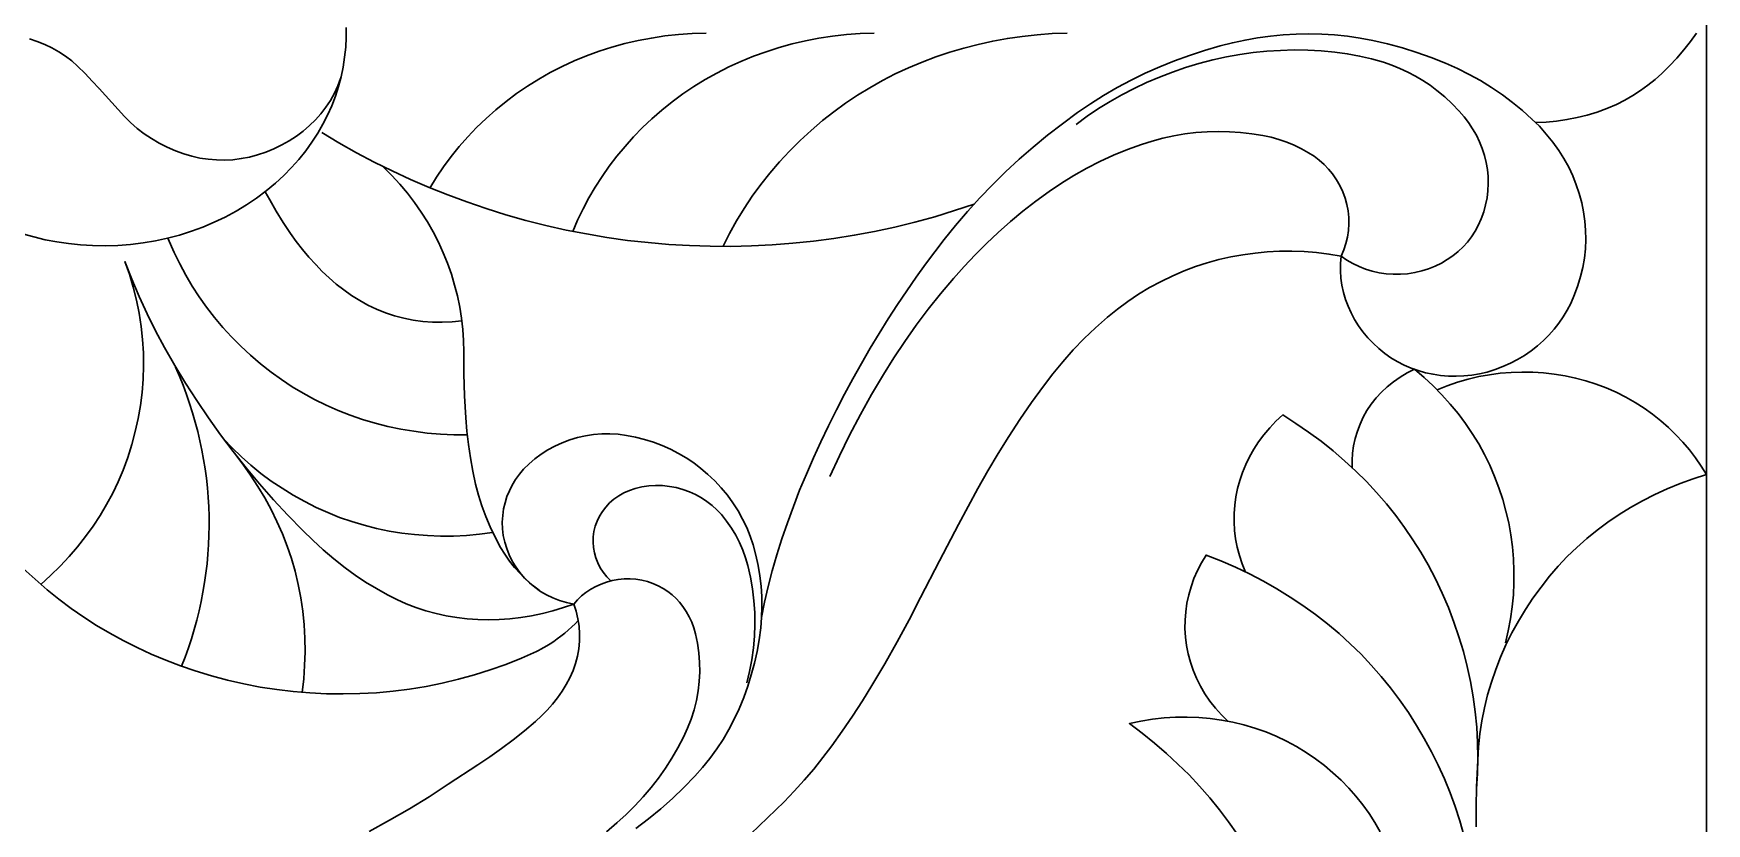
# Model space of a CAD drawing. Header units: millimetres. Extents: x 5940 to 9066, y 1327 to 3250.
# Drawn here: x 7817.3 to 8030.2, y 2229.6 to 2330 of the extents above; entities that cross this region are included whole.
import ezdxf

# ---------------------------------------------------------------- set-up
doc = ezdxf.new("R2010")
doc.units = ezdxf.units.MM
doc.layers.add('Default Layer', color=7, linetype='Continuous', lineweight=30)

msp = doc.modelspace()

# ---------------------------------------------------------------- linework, layer by layer
at = {"layer": 'Default Layer', "color": 18, "lineweight": 30, "true_color": 0x000000}
for points in [[(8030.15, 3245.1), (8030.15, 3127.94), (8030.15, 3127.94), (8030.15, 2729.02), (8030.15, 2729.02), (8030.15, 2330.1), (8030.15, 2330.1), (8030.15, 1931.18), (8030.15, 1931.18), (8030.15, 1532.26), (8030.15, 1532.26), (8030.15, 1415.1)], [(7824.82, 2303.07), (7826.45, 2303.04), (7828.06, 2303.09), (7829.67, 2303.21), (7831.26, 2303.41), (7832.83, 2303.67), (7834.38, 2304.01), (7835.91, 2304.41), (7837.41, 2304.89), (7838.88, 2305.43), (7840.32, 2306.04), (7841.73, 2306.71), (7843.09, 2307.44), (7844.42, 2308.24), (7845.69, 2309.11), (7846.93, 2310.03), (7848.11, 2311.01), (7848.11, 2311.01), (7849.17, 2311.99), (7850.16, 2313), (7851.09, 2314.04), (7851.95, 2315.12), (7852.75, 2316.22), (7853.48, 2317.35), (7854.14, 2318.5), (7854.73, 2319.67), (7855.26, 2320.86), (7855.73, 2322.07), (7856.12, 2323.3), (7856.45, 2324.53), (7856.71, 2325.78), (7856.91, 2327.03), (7857.04, 2328.29), (7857.1, 2329.55), (7857.1, 2330.82)], [(7816.81, 2329.36), (7817.8, 2329.04), (7818.76, 2328.66), (7819.68, 2328.21), (7820.56, 2327.71), (7821.4, 2327.16), (7822.19, 2326.55), (7822.94, 2325.88), (7822.94, 2325.88), (7823.88, 2324.95), (7824.8, 2324), (7825.68, 2323.03), (7825.68, 2323.03), (7827.28, 2321.25), (7828.9, 2319.49), (7828.9, 2319.49), (7829.68, 2318.71), (7830.52, 2317.98), (7831.4, 2317.3), (7832.33, 2316.68), (7833.3, 2316.1), (7834.32, 2315.59), (7835.37, 2315.13), (7836.46, 2314.73), (7836.46, 2314.73), (7837.47, 2314.43), (7838.5, 2314.2), (7839.54, 2314.05), (7840.59, 2313.96), (7841.65, 2313.95), (7842.7, 2314), (7843.75, 2314.13), (7844.79, 2314.33), (7845.81, 2314.6), (7845.81, 2314.6), (7846.89, 2314.96), (7847.92, 2315.39), (7848.92, 2315.87), (7849.87, 2316.41), (7850.78, 2317), (7851.64, 2317.64), (7852.44, 2318.33), (7853.19, 2319.07), (7853.89, 2319.85), (7854.52, 2320.68), (7855.09, 2321.54), (7855.6, 2322.44), (7856.03, 2323.37), (7856.4, 2324.33)], [(7867.74, 2310.39), (7868.58, 2311.76), (7869.49, 2313.1), (7870.45, 2314.41), (7871.48, 2315.68), (7872.56, 2316.91), (7873.7, 2318.1), (7874.9, 2319.25), (7876.15, 2320.35), (7877.45, 2321.41), (7877.45, 2321.41), (7878.79, 2322.42), (7880.17, 2323.36), (7881.6, 2324.25), (7883.06, 2325.08), (7884.57, 2325.84), (7886.1, 2326.55), (7887.68, 2327.2), (7889.28, 2327.78), (7890.91, 2328.3), (7892.56, 2328.76), (7894.24, 2329.15), (7895.94, 2329.47), (7897.66, 2329.73), (7899.39, 2329.92), (7901.13, 2330.04), (7902.89, 2330.1)], [(7885.93, 2304.87), (7886.55, 2306.32), (7887.24, 2307.75), (7887.98, 2309.15), (7888.78, 2310.52), (7889.65, 2311.86), (7890.57, 2313.17), (7891.55, 2314.45), (7892.58, 2315.69), (7893.67, 2316.9), (7894.81, 2318.07), (7896, 2319.2), (7897.25, 2320.3), (7897.25, 2320.3), (7898.56, 2321.35), (7899.92, 2322.36), (7901.32, 2323.3), (7902.76, 2324.19), (7904.24, 2325.02), (7905.76, 2325.79), (7907.32, 2326.5), (7908.91, 2327.15), (7910.52, 2327.73), (7912.17, 2328.26), (7913.84, 2328.72), (7915.54, 2329.11), (7917.25, 2329.44), (7918.98, 2329.71), (7920.73, 2329.91), (7922.5, 2330.04), (7924.27, 2330.1)], [(7905.05, 2302.99), (7905.87, 2304.63), (7906.76, 2306.23), (7907.72, 2307.8), (7908.75, 2309.34), (7909.84, 2310.84), (7911, 2312.3), (7912.22, 2313.72), (7913.5, 2315.09), (7914.84, 2316.43), (7916.24, 2317.72), (7917.7, 2318.96), (7917.7, 2318.96), (7919.14, 2320.1), (7920.62, 2321.17), (7922.14, 2322.19), (7923.71, 2323.15), (7925.32, 2324.05), (7926.96, 2324.9), (7928.64, 2325.68), (7930.36, 2326.4), (7932.1, 2327.06), (7933.88, 2327.66), (7935.68, 2328.19), (7937.5, 2328.66), (7939.35, 2329.07), (7941.21, 2329.41), (7943.1, 2329.68), (7945, 2329.89), (7946.91, 2330.03), (7948.83, 2330.1)], [(7949.97, 2318.49), (7951.36, 2319.52), (7952.8, 2320.49), (7954.27, 2321.4), (7955.79, 2322.26), (7957.34, 2323.07), (7958.93, 2323.82), (7960.55, 2324.51), (7962.2, 2325.14), (7963.88, 2325.71), (7965.59, 2326.23), (7967.33, 2326.68), (7969.08, 2327.07), (7969.08, 2327.07), (7970.79, 2327.38), (7972.5, 2327.62), (7974.22, 2327.79), (7975.95, 2327.9), (7977.69, 2327.95), (7979.42, 2327.92), (7981.15, 2327.83), (7982.88, 2327.67), (7982.88, 2327.67), (7984.45, 2327.46), (7986.01, 2327.17), (7987.54, 2326.81), (7989.05, 2326.38), (7989.05, 2326.38), (7990.12, 2326.01), (7991.15, 2325.6), (7992.16, 2325.14), (7993.14, 2324.62), (7994.08, 2324.06), (7994.99, 2323.46), (7995.86, 2322.81), (7995.86, 2322.81), (7996.86, 2321.98), (7997.8, 2321.1), (7998.69, 2320.18), (7998.69, 2320.18), (7999.31, 2319.46), (7999.88, 2318.71), (8000.4, 2317.93), (8000.87, 2317.12), (8000.87, 2317.12), (8001.29, 2316.27), (8001.63, 2315.41), (8001.92, 2314.53), (8002.13, 2313.65), (8002.29, 2312.75), (8002.37, 2311.85), (8002.39, 2310.95), (8002.35, 2310.04), (8002.23, 2309.14), (8002.05, 2308.25), (8001.81, 2307.36), (8001.5, 2306.49), (8001.12, 2305.63), (8001.12, 2305.63), (8000.73, 2304.89), (8000.27, 2304.19), (7999.75, 2303.52), (7999.18, 2302.9), (7998.56, 2302.32), (7997.89, 2301.78), (7997.17, 2301.29), (7996.42, 2300.86), (7995.62, 2300.47), (7994.79, 2300.14), (7993.93, 2299.87), (7993.05, 2299.65), (7992.13, 2299.5), (7992.13, 2299.5), (7991.22, 2299.43), (7990.3, 2299.43), (7989.4, 2299.49), (7988.51, 2299.62), (7987.63, 2299.82), (7986.77, 2300.08), (7985.95, 2300.4), (7985.15, 2300.78), (7984.39, 2301.23), (7983.66, 2301.73), (7983.66, 2301.73), (7983.59, 2300.8), (7983.59, 2299.87), (7983.65, 2298.95), (7983.78, 2298.03), (7983.98, 2297.13), (7984.24, 2296.24), (7984.56, 2295.37), (7984.94, 2294.52), (7985.38, 2293.69), (7985.89, 2292.89), (7986.45, 2292.11), (7987.06, 2291.36), (7987.74, 2290.65), (7988.47, 2289.97), (7988.47, 2289.97), (7989.21, 2289.36), (7990, 2288.81), (7990.82, 2288.32), (7991.68, 2287.88), (7992.56, 2287.5), (7993.48, 2287.18), (7994.41, 2286.91), (7995.37, 2286.71), (7996.33, 2286.56), (7997.31, 2286.48), (7998.3, 2286.46), (7999.29, 2286.5), (8000.28, 2286.6), (8001.26, 2286.77), (8002.24, 2287), (8002.24, 2287), (8003.26, 2287.31), (8004.24, 2287.68), (8005.2, 2288.11), (8006.12, 2288.58), (8007, 2289.11), (8007.85, 2289.69), (8008.65, 2290.32), (8008.65, 2290.32), (8009.4, 2291), (8010.1, 2291.7), (8010.76, 2292.44), (8011.37, 2293.22), (8011.92, 2294.02), (8012.42, 2294.85), (8012.87, 2295.71), (8012.87, 2295.71), (8013.37, 2296.84), (8013.79, 2297.98), (8014.14, 2299.14), (8014.41, 2300.3), (8014.61, 2301.48), (8014.74, 2302.66), (8014.79, 2303.84), (8014.77, 2305.02), (8014.68, 2306.19), (8014.52, 2307.37), (8014.28, 2308.53), (8013.97, 2309.68), (8013.59, 2310.82), (8013.14, 2311.94), (8012.62, 2313.05), (8012.02, 2314.13), (8011.36, 2315.18), (8011.36, 2315.18), (8010.59, 2316.24), (8009.77, 2317.26), (8008.89, 2318.24), (8007.95, 2319.17), (8007.95, 2319.17), (8006.75, 2320.26), (8005.49, 2321.29), (8004.18, 2322.26), (8002.82, 2323.18), (8001.42, 2324.05), (7999.97, 2324.85), (7998.47, 2325.6), (7996.94, 2326.28), (7996.94, 2326.28), (7995.14, 2326.99), (7993.32, 2327.63), (7991.47, 2328.21), (7989.59, 2328.72), (7987.69, 2329.16), (7987.69, 2329.16), (7986.08, 2329.46), (7984.47, 2329.7), (7982.84, 2329.87), (7981.21, 2329.96), (7979.57, 2330), (7977.93, 2329.96), (7977.93, 2329.96), (7976.3, 2329.86), (7974.67, 2329.7), (7973.05, 2329.48), (7971.45, 2329.2), (7969.85, 2328.86), (7968.28, 2328.47), (7968.28, 2328.47), (7966.31, 2327.9), (7964.37, 2327.26), (7962.46, 2326.57), (7960.59, 2325.81), (7958.75, 2324.99), (7956.95, 2324.1), (7955.18, 2323.16), (7953.46, 2322.16), (7951.78, 2321.1), (7950.14, 2319.98), (7950.14, 2319.98), (7948.21, 2318.56), (7946.33, 2317.1), (7944.5, 2315.6), (7942.72, 2314.05), (7940.99, 2312.45), (7939.31, 2310.81), (7937.69, 2309.13), (7936.12, 2307.41), (7934.61, 2305.64), (7933.16, 2303.84), (7933.16, 2303.84), (7931.97, 2302.3), (7930.78, 2300.7), (7929.6, 2299.04), (7928.41, 2297.33), (7927.24, 2295.57), (7926.07, 2293.76), (7924.92, 2291.91), (7923.78, 2290.02), (7922.66, 2288.1), (7921.57, 2286.15), (7920.5, 2284.17), (7919.46, 2282.17), (7918.45, 2280.15), (7917.48, 2278.12), (7916.54, 2276.07), (7915.64, 2274.01), (7914.79, 2271.96), (7913.99, 2269.89), (7913.23, 2267.84), (7912.53, 2265.79), (7911.89, 2263.75), (7911.31, 2261.72), (7910.78, 2259.71), (7910.33, 2257.73), (7909.94, 2255.77)], [(8008.4, 2318.74), (8009.74, 2318.79), (8011.07, 2318.91), (8012.39, 2319.1), (8013.69, 2319.35), (8014.97, 2319.67), (8016.23, 2320.06), (8017.47, 2320.52), (8018.68, 2321.03), (8018.68, 2321.03), (8019.74, 2321.57), (8020.77, 2322.16), (8021.75, 2322.79), (8022.7, 2323.47), (8023.61, 2324.2), (8024.47, 2324.96), (8024.47, 2324.96), (8025.45, 2325.92), (8026.38, 2326.92), (8027.27, 2327.95), (8028.1, 2329.01), (8028.89, 2330.1)], [(7853.99, 2317.45), (7856.17, 2316.14), (7858.4, 2314.89), (7860.66, 2313.7), (7862.95, 2312.57), (7865.28, 2311.49), (7867.65, 2310.47), (7870.04, 2309.51), (7872.47, 2308.62), (7874.93, 2307.78), (7877.41, 2307), (7877.41, 2307), (7879.95, 2306.28), (7882.51, 2305.63), (7885.09, 2305.05), (7887.68, 2304.55), (7890.28, 2304.11), (7892.89, 2303.74), (7895.51, 2303.45), (7898.13, 2303.23), (7900.76, 2303.07), (7903.39, 2302.99), (7906.03, 2302.98), (7908.66, 2303.04), (7911.29, 2303.17), (7913.91, 2303.37), (7916.53, 2303.64), (7919.14, 2303.99), (7921.73, 2304.4), (7924.32, 2304.88), (7926.89, 2305.43), (7929.45, 2306.06), (7931.98, 2306.75), (7934.5, 2307.52), (7937, 2308.35)], [(7908.57, 2228.28), (7910.71, 2230.29), (7912.8, 2232.34), (7912.8, 2232.34), (7914.11, 2233.7), (7915.37, 2235.09), (7916.58, 2236.51), (7917.75, 2237.97), (7918.87, 2239.46), (7918.87, 2239.46), (7920.21, 2241.34), (7921.51, 2243.25), (7922.77, 2245.19), (7923.97, 2247.14), (7923.97, 2247.14), (7925.61, 2249.91), (7927.19, 2252.69), (7928.71, 2255.5), (7930.18, 2258.34), (7930.18, 2258.34), (7932.56, 2262.98), (7934.99, 2267.59), (7937.47, 2272.19), (7937.47, 2272.19), (7938.73, 2274.43), (7940.03, 2276.64), (7941.39, 2278.82), (7942.81, 2280.98), (7944.27, 2283.11), (7945.79, 2285.21), (7945.79, 2285.21), (7946.99, 2286.78), (7948.26, 2288.31), (7949.59, 2289.8), (7950.98, 2291.24), (7952.44, 2292.63), (7953.95, 2293.98), (7953.95, 2293.98), (7955.21, 2295.01), (7956.52, 2295.97), (7957.89, 2296.88), (7959.31, 2297.73), (7960.77, 2298.52), (7962.28, 2299.25), (7962.28, 2299.25), (7963.7, 2299.86), (7965.15, 2300.4), (7966.63, 2300.88), (7968.13, 2301.29), (7969.65, 2301.64), (7971.18, 2301.92), (7972.73, 2302.13), (7974.28, 2302.28), (7975.84, 2302.36), (7977.41, 2302.37), (7978.98, 2302.31), (7980.55, 2302.19), (7982.11, 2301.99), (7983.66, 2301.73), (7983.66, 2301.73), (7984.01, 2302.53), (7984.29, 2303.34), (7984.49, 2304.16), (7984.61, 2305), (7984.67, 2305.83), (7984.66, 2306.66), (7984.57, 2307.49), (7984.41, 2308.31), (7984.18, 2309.12), (7983.89, 2309.92), (7983.52, 2310.7), (7983.08, 2311.45), (7982.58, 2312.18), (7982.58, 2312.18), (7982.07, 2312.8), (7981.5, 2313.39), (7980.89, 2313.93), (7980.24, 2314.44), (7979.54, 2314.89), (7979.54, 2314.89), (7978.64, 2315.39), (7977.71, 2315.84), (7976.75, 2316.23), (7975.76, 2316.57), (7974.75, 2316.85), (7973.72, 2317.07), (7973.72, 2317.07), (7972.31, 2317.3), (7970.89, 2317.46), (7969.47, 2317.55), (7968.04, 2317.58), (7966.62, 2317.54), (7965.2, 2317.44), (7963.79, 2317.27), (7962.39, 2317.04), (7961, 2316.74), (7959.63, 2316.37), (7958.28, 2315.94), (7958.28, 2315.94), (7956.48, 2315.29), (7954.72, 2314.56), (7952.99, 2313.76), (7951.31, 2312.91), (7949.67, 2311.98), (7948.08, 2311), (7946.53, 2309.95), (7946.53, 2309.95), (7944.84, 2308.72), (7943.2, 2307.44), (7941.6, 2306.12), (7940.05, 2304.76), (7938.55, 2303.35), (7937.1, 2301.91), (7935.7, 2300.43), (7934.34, 2298.9), (7934.34, 2298.9), (7932.71, 2296.96), (7931.14, 2294.97), (7929.63, 2292.96), (7928.18, 2290.9), (7926.79, 2288.82), (7925.46, 2286.7), (7925.46, 2286.7), (7923.95, 2284.16), (7922.51, 2281.58), (7921.14, 2278.98), (7919.84, 2276.35), (7918.61, 2273.7)], [(7881.64, 2259.24), (7880.79, 2259.9), (7879.98, 2260.61), (7879.22, 2261.36), (7878.52, 2262.14), (7877.87, 2262.96), (7877.27, 2263.82), (7876.73, 2264.7), (7876.73, 2264.7), (7876.04, 2265.99), (7875.42, 2267.3), (7874.86, 2268.63), (7874.36, 2269.98), (7873.94, 2271.35), (7873.57, 2272.74), (7873.57, 2272.74), (7873.21, 2274.41), (7872.9, 2276.09), (7872.65, 2277.78), (7872.45, 2279.47), (7872.31, 2281.17), (7872.31, 2281.17), (7872.16, 2283.97), (7872.09, 2286.76), (7872.08, 2289.56), (7872.08, 2289.56), (7872.04, 2290.99), (7871.94, 2292.42), (7871.78, 2293.85), (7871.55, 2295.26), (7871.26, 2296.67), (7870.9, 2298.06), (7870.48, 2299.45), (7870, 2300.82), (7869.46, 2302.17), (7869.46, 2302.17), (7868.85, 2303.5), (7868.18, 2304.81), (7867.45, 2306.09), (7866.66, 2307.34), (7865.8, 2308.55), (7864.89, 2309.74), (7863.93, 2310.89), (7862.9, 2312), (7861.82, 2313.08)], [(7846.81, 2309.93), (7847.38, 2308.89), (7847.38, 2308.89), (7848.21, 2307.45), (7849.09, 2306.03), (7850.02, 2304.63), (7850.02, 2304.63), (7850.76, 2303.6), (7851.54, 2302.59), (7852.37, 2301.61), (7853.23, 2300.65), (7853.23, 2300.65), (7854.06, 2299.8), (7854.94, 2298.98), (7855.85, 2298.19), (7856.81, 2297.44), (7857.8, 2296.73), (7857.8, 2296.73), (7858.82, 2296.08), (7859.87, 2295.5), (7860.97, 2294.99), (7862.1, 2294.54), (7863.25, 2294.16), (7864.44, 2293.85), (7865.64, 2293.61), (7866.86, 2293.44), (7868.09, 2293.34), (7869.33, 2293.32), (7870.58, 2293.37), (7871.82, 2293.5)], [(7815.94, 2304.58), (7817.37, 2304.17), (7818.82, 2303.82), (7820.3, 2303.54), (7821.79, 2303.32), (7823.3, 2303.16), (7824.82, 2303.07)], [(7834.43, 2304.02), (7835.24, 2302.21), (7835.24, 2302.21), (7835.93, 2300.76), (7836.69, 2299.33), (7837.51, 2297.93), (7838.39, 2296.57), (7839.34, 2295.23), (7840.34, 2293.94), (7841.4, 2292.68), (7842.52, 2291.46), (7843.7, 2290.27), (7844.93, 2289.13), (7846.21, 2288.04), (7847.55, 2286.98), (7847.55, 2286.98), (7848.87, 2286.03), (7850.24, 2285.13), (7851.64, 2284.29), (7853.09, 2283.51), (7854.57, 2282.78), (7856.08, 2282.12), (7857.63, 2281.52), (7859.2, 2280.98), (7860.8, 2280.51), (7862.42, 2280.09), (7864.06, 2279.74), (7865.73, 2279.46), (7867.4, 2279.24), (7869.1, 2279.09), (7870.8, 2279.01), (7872.51, 2278.99)], [(7890.22, 2228.55), (7891.54, 2229.66), (7891.54, 2229.66), (7892.7, 2230.72), (7893.82, 2231.83), (7894.88, 2232.97), (7895.88, 2234.16), (7896.83, 2235.37), (7897.72, 2236.63), (7898.54, 2237.91), (7899.31, 2239.22), (7900.02, 2240.57), (7900.02, 2240.57), (7900.54, 2241.71), (7900.99, 2242.87), (7901.36, 2244.04), (7901.65, 2245.23), (7901.87, 2246.44), (7902.01, 2247.65), (7902.07, 2248.86), (7902.06, 2250.08), (7901.97, 2251.3), (7901.79, 2252.51), (7901.54, 2253.72), (7901.54, 2253.72), (7901.34, 2254.46), (7901.07, 2255.17), (7900.75, 2255.87), (7900.36, 2256.55), (7899.93, 2257.2), (7899.93, 2257.2), (7899.52, 2257.72), (7899.07, 2258.2), (7898.57, 2258.66), (7898.04, 2259.07), (7898.04, 2259.07), (7897.43, 2259.47), (7896.79, 2259.82), (7896.11, 2260.12), (7895.42, 2260.35), (7894.7, 2260.53), (7893.96, 2260.65), (7893.21, 2260.7), (7892.46, 2260.7), (7891.7, 2260.63), (7891.7, 2260.63), (7890.95, 2260.49), (7890.22, 2260.29), (7889.52, 2260.04), (7888.85, 2259.73), (7888.21, 2259.38), (7887.61, 2258.98), (7887.04, 2258.53), (7886.53, 2258.03), (7886.06, 2257.5), (7886.06, 2257.5), (7884.75, 2257.04), (7883.41, 2256.64), (7882.06, 2256.3), (7880.69, 2256.01), (7879.3, 2255.79), (7877.91, 2255.62), (7877.91, 2255.62), (7876.55, 2255.53), (7875.19, 2255.5), (7873.84, 2255.53), (7872.5, 2255.63), (7871.16, 2255.79), (7869.84, 2256.01), (7868.54, 2256.3), (7867.25, 2256.65), (7865.98, 2257.06), (7864.74, 2257.53), (7863.53, 2258.07), (7862.34, 2258.66), (7862.34, 2258.66), (7860.94, 2259.45), (7859.57, 2260.28), (7858.24, 2261.17), (7856.96, 2262.11), (7856.96, 2262.11), (7855.55, 2263.24), (7854.17, 2264.4), (7852.85, 2265.6), (7851.57, 2266.85), (7851.57, 2266.85), (7849.69, 2268.79), (7847.86, 2270.76), (7846.09, 2272.77), (7844.38, 2274.82), (7842.72, 2276.91), (7841.12, 2279.02), (7839.58, 2281.17), (7838.09, 2283.36), (7836.67, 2285.57), (7835.31, 2287.82), (7834, 2290.1), (7834, 2290.1), (7832.86, 2292.24), (7831.78, 2294.4), (7830.77, 2296.59), (7829.83, 2298.81), (7828.96, 2301.05), (7828.96, 2301.05), (7829.53, 2299.42), (7830.02, 2297.79), (7830.43, 2296.13), (7830.77, 2294.47), (7831.02, 2292.8), (7831.2, 2291.13), (7831.3, 2289.45), (7831.33, 2287.77), (7831.27, 2286.09), (7831.14, 2284.41), (7830.93, 2282.74), (7830.64, 2281.07), (7830.28, 2279.42), (7829.84, 2277.77), (7829.32, 2276.14), (7828.72, 2274.52), (7828.72, 2274.52), (7828.09, 2273.04), (7827.4, 2271.58), (7826.63, 2270.16), (7825.8, 2268.76), (7824.91, 2267.4), (7823.95, 2266.07), (7822.93, 2264.78), (7821.85, 2263.52), (7820.71, 2262.31), (7819.51, 2261.13), (7818.26, 2260)], [(8004.57, 2252.58), (8004.93, 2254.09), (8005.22, 2255.61), (8005.44, 2257.13), (8005.58, 2258.66), (8005.66, 2260.19), (8005.66, 2261.72), (8005.6, 2263.24), (8005.46, 2264.77), (8005.26, 2266.29), (8004.99, 2267.8), (8004.64, 2269.3), (8004.23, 2270.79), (8003.74, 2272.27), (8003.19, 2273.73), (8003.19, 2273.73), (8002.58, 2275.14), (8001.91, 2276.52), (8001.17, 2277.87), (8000.36, 2279.18), (7999.49, 2280.47), (7998.55, 2281.71), (7997.56, 2282.92), (7996.5, 2284.1), (7995.39, 2285.23), (7994.22, 2286.32), (7992.99, 2287.36), (7992.99, 2287.36), (7992.05, 2286.89), (7991.16, 2286.35), (7990.32, 2285.77), (7989.53, 2285.13), (7988.8, 2284.44), (7988.12, 2283.7), (7987.51, 2282.92), (7986.96, 2282.09), (7986.96, 2282.09), (7986.49, 2281.24), (7986.08, 2280.36), (7985.74, 2279.47), (7985.46, 2278.55), (7985.26, 2277.63), (7985.13, 2276.69), (7985.07, 2275.74), (7985.08, 2274.79)], [(8000.86, 2229.17), (8000.86, 2231.71), (8000.91, 2234.25), (8001, 2236.79), (8001.14, 2239.33), (8001.14, 2239.33), (8001.32, 2241), (8001.58, 2242.66), (8001.91, 2244.31), (8002.31, 2245.95), (8002.78, 2247.56), (8003.33, 2249.16), (8003.95, 2250.74), (8004.63, 2252.29), (8005.39, 2253.82), (8006.22, 2255.32), (8007.11, 2256.8), (8008.07, 2258.24), (8009.1, 2259.66), (8010.19, 2261.04), (8010.19, 2261.04), (8011.28, 2262.3), (8012.44, 2263.53), (8013.65, 2264.7), (8014.92, 2265.82), (8016.24, 2266.89), (8017.61, 2267.9), (8019.03, 2268.87), (8020.5, 2269.77), (8022.01, 2270.62), (8023.56, 2271.41), (8025.15, 2272.14), (8026.79, 2272.81), (8028.45, 2273.42), (8030.15, 2273.96), (8030.15, 2273.96), (8029.49, 2275.04), (8028.76, 2276.09), (8027.99, 2277.11), (8027.15, 2278.09), (8026.26, 2279.03), (8025.32, 2279.94), (8024.34, 2280.8), (8023.3, 2281.62), (8022.21, 2282.4), (8022.21, 2282.4), (8021.06, 2283.14), (8019.87, 2283.81), (8018.65, 2284.42), (8017.4, 2284.97), (8016.12, 2285.45), (8014.81, 2285.87), (8013.49, 2286.23), (8012.15, 2286.51), (8010.79, 2286.73), (8009.43, 2286.89), (8008.05, 2286.98), (8006.67, 2287), (8005.3, 2286.95), (8003.92, 2286.84), (8002.55, 2286.66), (8001.18, 2286.41), (7999.83, 2286.1), (7998.49, 2285.71), (7997.18, 2285.26), (7995.88, 2284.74)], [(8000.88, 2234), (8001.01, 2235.96), (8001.06, 2237.92), (8001.02, 2239.87), (8000.92, 2241.83), (8000.73, 2243.77), (8000.47, 2245.71), (8000.13, 2247.63), (7999.71, 2249.55), (7999.23, 2251.45), (7998.66, 2253.33), (7998.02, 2255.2), (7997.31, 2257.05), (7996.52, 2258.88), (7995.66, 2260.69), (7994.73, 2262.47), (7994.73, 2262.47), (7993.79, 2264.09), (7992.8, 2265.68), (7991.74, 2267.24), (7990.61, 2268.75), (7989.43, 2270.23), (7988.18, 2271.66), (7986.88, 2273.06), (7985.52, 2274.41), (7984.11, 2275.72), (7982.64, 2276.98), (7981.11, 2278.19), (7979.54, 2279.36), (7977.91, 2280.47), (7976.24, 2281.54), (7976.24, 2281.54), (7975.38, 2280.73), (7974.58, 2279.89), (7973.84, 2279.02), (7973.17, 2278.11), (7972.56, 2277.18), (7972.01, 2276.22), (7971.53, 2275.23), (7971.12, 2274.23), (7970.77, 2273.21), (7970.49, 2272.17), (7970.28, 2271.12), (7970.14, 2270.06), (7970.06, 2269), (7970.05, 2267.93), (7970.12, 2266.85), (7970.25, 2265.78), (7970.46, 2264.71), (7970.74, 2263.65), (7971.09, 2262.6), (7971.52, 2261.56)], [(7841.5, 2278.52), (7842.61, 2277.35), (7843.77, 2276.22), (7844.99, 2275.14), (7846.26, 2274.11), (7847.58, 2273.14), (7848.95, 2272.21), (7850.37, 2271.34), (7851.83, 2270.52), (7851.83, 2270.52), (7853.28, 2269.79), (7854.76, 2269.12), (7856.27, 2268.52), (7857.81, 2267.99), (7859.38, 2267.52), (7860.96, 2267.12), (7862.56, 2266.78), (7864.18, 2266.52), (7865.81, 2266.32), (7867.46, 2266.19), (7869.1, 2266.13), (7870.76, 2266.14), (7872.41, 2266.22), (7874.07, 2266.37), (7875.72, 2266.59)], [(7893.94, 2228.95), (7895.56, 2230.17), (7897.12, 2231.45), (7898.62, 2232.77), (7900.06, 2234.16), (7901.44, 2235.59), (7901.44, 2235.59), (7902.43, 2236.71), (7903.37, 2237.87), (7904.24, 2239.07), (7905.05, 2240.29), (7905.79, 2241.56), (7906.47, 2242.85), (7907.08, 2244.16), (7907.08, 2244.16), (7907.67, 2245.59), (7908.19, 2247.04), (7908.64, 2248.5), (7909.04, 2249.97), (7909.37, 2251.46), (7909.63, 2252.96), (7909.83, 2254.47), (7909.83, 2254.47), (7909.94, 2255.79), (7909.99, 2257.12), (7909.97, 2258.45), (7909.88, 2259.78), (7909.73, 2261.1), (7909.51, 2262.41), (7909.23, 2263.72), (7908.88, 2265.02), (7908.88, 2265.02), (7908.51, 2266.13), (7908.06, 2267.23), (7907.54, 2268.3), (7906.96, 2269.34), (7906.31, 2270.35), (7905.59, 2271.32), (7904.81, 2272.26), (7903.98, 2273.16), (7903.08, 2274.02), (7903.08, 2274.02), (7902.22, 2274.75), (7901.31, 2275.44), (7900.36, 2276.07), (7899.37, 2276.65), (7898.34, 2277.18), (7897.28, 2277.65), (7896.18, 2278.06), (7895.06, 2278.41), (7893.92, 2278.71), (7892.75, 2278.94), (7892.75, 2278.94), (7891.71, 2279.08), (7890.66, 2279.14), (7889.62, 2279.13), (7888.58, 2279.05), (7887.55, 2278.9), (7886.53, 2278.67), (7885.54, 2278.37), (7885.54, 2278.37), (7884.58, 2278.01), (7883.65, 2277.58), (7882.76, 2277.1), (7881.92, 2276.56), (7881.12, 2275.97), (7880.37, 2275.32), (7879.68, 2274.63), (7879.68, 2274.63), (7879.14, 2273.99), (7878.66, 2273.32), (7878.23, 2272.62), (7877.87, 2271.89), (7877.56, 2271.15), (7877.32, 2270.38), (7877.13, 2269.6), (7877.13, 2269.6), (7877.01, 2268.75), (7876.96, 2267.89), (7876.99, 2267.04), (7877.09, 2266.19), (7877.27, 2265.36), (7877.52, 2264.54), (7877.83, 2263.74), (7878.22, 2262.96), (7878.68, 2262.21), (7879.2, 2261.49), (7879.79, 2260.8), (7879.79, 2260.8), (7880.41, 2260.18), (7881.09, 2259.62), (7881.82, 2259.11), (7882.59, 2258.66), (7883.41, 2258.27), (7884.26, 2257.95), (7885.15, 2257.69), (7886.06, 2257.5), (7886.06, 2257.5), (7886.36, 2256.57), (7886.58, 2255.62), (7886.72, 2254.67), (7886.78, 2253.72), (7886.77, 2252.77), (7886.68, 2251.82), (7886.52, 2250.87), (7886.27, 2249.94), (7885.96, 2249.03), (7885.56, 2248.13), (7885.1, 2247.25), (7885.1, 2247.25), (7884.56, 2246.4), (7883.98, 2245.58), (7883.35, 2244.78), (7882.67, 2244.01), (7881.95, 2243.28), (7881.19, 2242.57), (7881.19, 2242.57), (7879.79, 2241.39), (7878.36, 2240.24), (7876.88, 2239.13), (7875.37, 2238.06), (7873.83, 2237.03), (7873.83, 2237.03), (7870.09, 2234.59), (7870.09, 2234.59), (7867.64, 2233), (7865.14, 2231.47), (7862.6, 2230), (7860.02, 2228.58)], [(7851.49, 2246.25), (7851.7, 2247.97), (7851.82, 2249.69), (7851.87, 2251.42), (7851.85, 2253.14), (7851.75, 2254.86), (7851.57, 2256.58), (7851.33, 2258.29), (7851, 2259.99), (7850.61, 2261.69), (7850.61, 2261.69), (7850.14, 2263.29), (7849.6, 2264.87), (7848.99, 2266.44), (7848.3, 2267.98), (7847.55, 2269.5), (7847.55, 2269.5), (7846.74, 2270.99), (7845.86, 2272.45), (7844.93, 2273.89), (7843.95, 2275.3), (7842.91, 2276.68)], [(7908.05, 2247.46), (7908.41, 2248.93), (7908.7, 2250.42), (7908.91, 2251.91), (7909.05, 2253.41), (7909.1, 2254.91), (7909.08, 2256.41), (7908.97, 2257.91), (7908.79, 2259.41), (7908.53, 2260.9), (7908.2, 2262.38), (7908.2, 2262.38), (7907.91, 2263.38), (7907.55, 2264.35), (7907.13, 2265.31), (7906.65, 2266.25), (7906.1, 2267.15), (7905.49, 2268.03), (7904.83, 2268.88), (7904.83, 2268.88), (7904.27, 2269.48), (7903.66, 2270.04), (7902.99, 2270.55), (7902.29, 2271.01), (7901.54, 2271.42), (7900.76, 2271.77), (7899.94, 2272.06), (7899.94, 2272.06), (7899.09, 2272.3), (7898.23, 2272.46), (7897.35, 2272.55), (7896.47, 2272.57), (7895.59, 2272.51), (7894.72, 2272.39), (7893.86, 2272.19), (7893.86, 2272.19), (7893.13, 2271.95), (7892.43, 2271.64), (7891.78, 2271.27), (7891.17, 2270.84), (7890.61, 2270.35), (7890.61, 2270.35), (7890.12, 2269.82), (7889.69, 2269.26), (7889.32, 2268.66), (7889.02, 2268.04), (7888.79, 2267.4), (7888.62, 2266.74), (7888.53, 2266.06), (7888.52, 2265.38), (7888.52, 2265.38), (7888.56, 2264.69), (7888.68, 2264.02), (7888.86, 2263.37), (7889.11, 2262.73), (7889.43, 2262.12), (7889.81, 2261.53), (7890.25, 2260.97), (7890.75, 2260.45)], [(7999.28, 2228.12), (7998.76, 2229.93), (7998.18, 2231.73), (7997.53, 2233.5), (7996.81, 2235.26), (7996.02, 2237), (7995.17, 2238.71), (7994.25, 2240.4), (7993.27, 2242.07), (7992.22, 2243.71), (7991.1, 2245.32), (7991.1, 2245.32), (7989.97, 2246.83), (7988.77, 2248.3), (7987.51, 2249.73), (7986.2, 2251.12), (7984.83, 2252.45), (7983.4, 2253.74), (7981.92, 2254.98), (7980.39, 2256.17), (7978.81, 2257.31), (7977.18, 2258.39), (7975.51, 2259.42), (7973.79, 2260.4), (7972.03, 2261.32), (7970.22, 2262.18), (7968.38, 2262.98), (7966.5, 2263.72), (7966.5, 2263.72), (7965.91, 2262.74), (7965.39, 2261.75), (7964.95, 2260.73), (7964.58, 2259.69), (7964.28, 2258.65), (7964.05, 2257.59), (7963.9, 2256.52), (7963.81, 2255.45), (7963.8, 2254.38), (7963.87, 2253.3), (7964, 2252.23), (7964.21, 2251.17), (7964.5, 2250.12), (7964.85, 2249.08), (7965.28, 2248.06), (7965.78, 2247.05), (7966.35, 2246.07), (7966.35, 2246.07), (7966.98, 2245.14), (7967.68, 2244.25), (7968.45, 2243.4), (7969.27, 2242.59)], [(7816.03, 2262.03), (7817.52, 2260.65), (7819.06, 2259.31), (7819.06, 2259.31), (7820.56, 2258.1), (7822.11, 2256.94), (7823.71, 2255.83), (7825.35, 2254.78), (7827.03, 2253.78), (7828.75, 2252.84), (7830.51, 2251.95), (7832.31, 2251.12), (7834.15, 2250.35), (7836.01, 2249.64), (7837.91, 2248.99), (7837.91, 2248.99), (7839.95, 2248.37), (7842.01, 2247.82), (7844.09, 2247.34), (7846.18, 2246.94), (7848.28, 2246.61), (7850.38, 2246.36), (7852.5, 2246.19), (7854.62, 2246.08), (7856.74, 2246.06), (7858.85, 2246.1), (7860.97, 2246.22), (7863.08, 2246.42), (7865.17, 2246.68), (7867.26, 2247.02), (7869.33, 2247.44), (7871.39, 2247.93), (7873.42, 2248.49), (7875.44, 2249.12), (7877.42, 2249.82), (7879.39, 2250.6), (7881.32, 2251.45), (7881.32, 2251.45), (7881.58, 2251.58), (7881.88, 2251.74), (7882.24, 2251.95), (7882.63, 2252.18), (7883.06, 2252.45), (7883.5, 2252.75), (7883.96, 2253.07), (7884.43, 2253.42), (7884.9, 2253.79), (7885.36, 2254.18), (7885.8, 2254.58), (7886.22, 2254.99), (7886.61, 2255.42)], [(7988.63, 2228.54), (7987.96, 2229.72), (7987.22, 2230.87), (7986.42, 2231.98), (7985.56, 2233.06), (7984.64, 2234.1), (7983.66, 2235.09), (7982.63, 2236.05), (7981.55, 2236.95), (7980.41, 2237.81), (7979.23, 2238.63), (7979.23, 2238.63), (7977.99, 2239.38), (7976.72, 2240.07), (7975.42, 2240.68), (7974.08, 2241.23), (7972.71, 2241.72), (7971.31, 2242.13), (7969.9, 2242.47), (7968.46, 2242.74), (7967.01, 2242.94), (7965.55, 2243.06), (7964.08, 2243.12), (7962.61, 2243.1), (7961.14, 2243.01), (7959.67, 2242.84), (7958.2, 2242.6), (7956.74, 2242.29), (7956.74, 2242.29), (7958.37, 2241.07), (7959.94, 2239.81), (7961.45, 2238.5), (7962.91, 2237.15), (7964.32, 2235.76), (7965.67, 2234.32), (7966.96, 2232.85), (7968.19, 2231.33), (7969.36, 2229.78), (7970.47, 2228.19)]]:
    msp.add_lwpolyline(points, dxfattribs=at)
msp.add_open_spline([(7836.17, 2249.59), (7841.09, 2261.93), (7840.82, 2275.43), (7835.4, 2287.61)], degree=3, dxfattribs=at)

doc.saveas('drawing.dxf')
